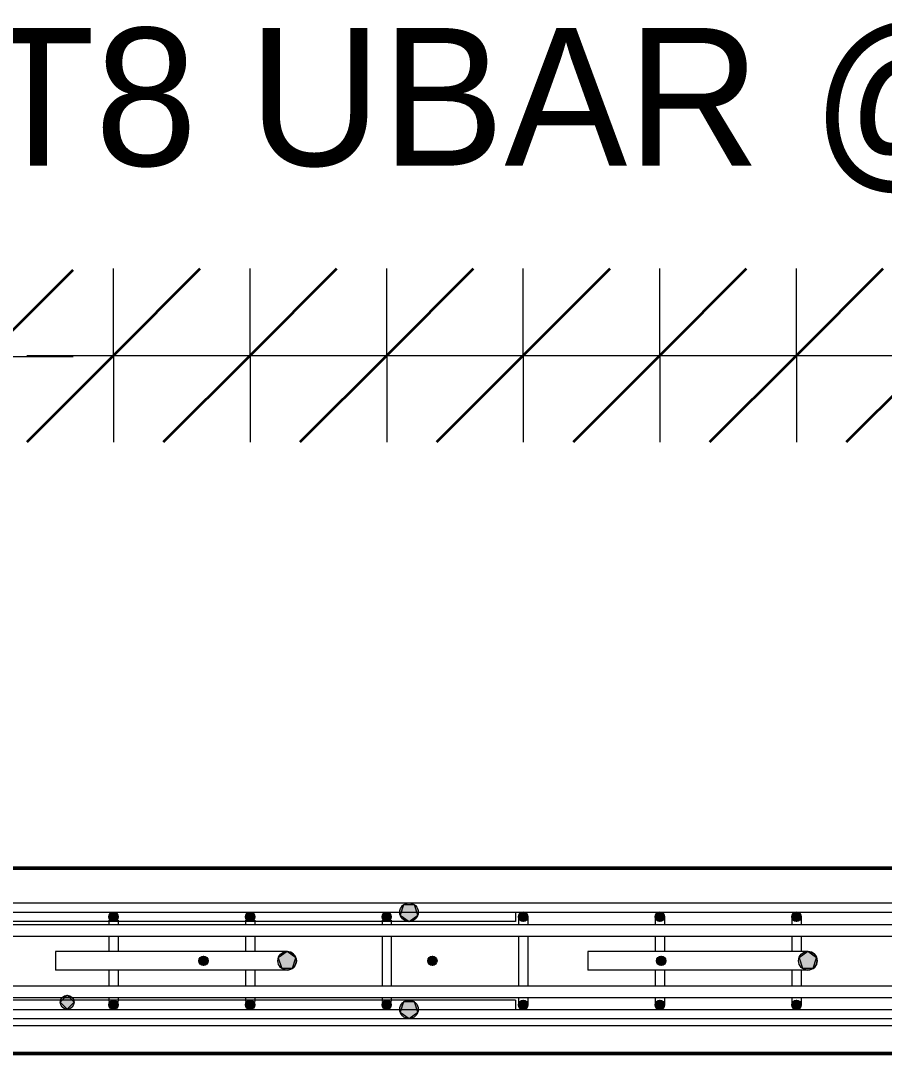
# Model space of a CAD drawing. Header units: millimetres. Extents: x 65464 to 98797, y 2255 to 31386.
# Drawn here: x 96957 to 97703, y 30290 to 31183 of the extents above; entities that cross this region are included whole.
import ezdxf

# ---------------------------------------------------------------- set-up
doc = ezdxf.new("R2010")
doc.units = ezdxf.units.MM
for name, color, linetype, lineweight in [('A-ANNO-DIMS', 211, 'Continuous', 9), ('A-ANNO-DIMS-50', 211, 'Continuous', 9), ('A-WALL', 113, 'Continuous', 25), ('S-RBAR', 171, 'Continuous', 18), ('S-RBAR-IDEN', 171, 'Continuous', 9)]:
    doc.layers.add(name, color=color, linetype=linetype, lineweight=lineweight)
doc.styles.add('Nirmala UI', font='Nirmala.ttf', dxfattribs={"height": 119.0625})
doc.styles.add('Nirmala UI Semilight', font='NirmalaS.ttf', dxfattribs={"height": 125})
doc.dimstyles.new('Arc_Length_-_2_5mm_Arial_1', dxfattribs={"dimscale": 304.8, "dimtxt": 125.683673, "dimasz": 0.492126, "dimexe": 0.246063, "dimexo": 0.0625, "dimgap": 0.287073, "dimtad": 1, "dimdec": 4, "dimzin": 0, "dimdsep": 46, "dimtxsty": 'Nirmala UI', "dimblk1": 'OBLIQUE', "dimblk2": 'OBLIQUE', "dimsah": 1, "dimcen": 0.09, "dimdle": 0.246063, "dimazin": 0, "dimtfac": 1, "dimtdec": 4, "dimtix": 1, "dimtmove": 0, "dimatfit": 3, "dimfxl": 0.246063, "dimfxlon": 1, "dimtvp": 1, "dimtolj": 1, "dimtzin": 0, "dimarcsym": 2})
doc.dimstyles.new('Arc_Length_-_2_5mm_Arial_3', dxfattribs={"dimscale": 304.8, "dimtxt": 125.683673, "dimasz": 0.492126, "dimexe": 0.246063, "dimexo": 0.0625, "dimgap": 0.287073, "dimtad": 1, "dimdec": 4, "dimzin": 0, "dimdsep": 46, "dimtxsty": 'Nirmala UI Semilight', "dimblk1": 'OBLIQUE', "dimblk2": 'OBLIQUE', "dimsah": 1, "dimcen": 0.09, "dimdle": 0.246063, "dimazin": 0, "dimtfac": 1, "dimtdec": 4, "dimtix": 1, "dimtmove": 0, "dimatfit": 3, "dimfxl": 0.246063, "dimfxlon": 1, "dimtvp": 1, "dimtolj": 1, "dimtzin": 0, "dimarcsym": 2})

# ---------------------------------------------------------------- blocks, each defined once
blk = doc.blocks.new('DIMBLOCK159-Elevation Top1')
at = {"layer": 'A-ANNO-DIMS-50', "lineweight": 35}
for p, q in [((96806.62, 30892.72), (96881.62, 30967.72)), ((96927.29, 30892.72), (97002.29, 30967.72)), ((96806.62, 30892.72), (96731.62, 30817.72)), ((96927.29, 30892.72), (96852.29, 30817.72))]:
    blk.add_line(p, q, dxfattribs=at)
at = {"layer": 'A-ANNO-DIMS-50'}
for p, q in [((96806.62, 30892.72), (96806.62, 30967.72)), ((96927.29, 30892.72), (96927.29, 30967.72)), ((96806.62, 30892.72), (97002.29, 30892.72)), ((96806.62, 30892.72), (96806.62, 30817.72)), ((96927.29, 30892.72), (96927.29, 30817.72))]:
    blk.add_line(p, q, dxfattribs=at)
blk = doc.blocks.new('_Oblique')
at = {"color": 0, "linetype": 'ByBlock', "lineweight": -2}
blk.add_line((-0.5, -0.5), (0.5, 0.5), dxfattribs=at)
blk = doc.blocks.new('DIMBLOCK160-Elevation Top1')
at = {"layer": 'A-ANNO-DIMS-50', "lineweight": 35}
for p, q in [((95117.29, 30892.72), (95192.29, 30967.72)), ((95237.95, 30892.72), (95312.95, 30967.72)), ((95358.62, 30892.72), (95433.62, 30967.72)), ((95479.29, 30892.72), (95554.29, 30967.72)), ((95599.95, 30892.72), (95674.95, 30967.72)), ((95720.62, 30892.72), (95795.62, 30967.72)), ((95841.29, 30892.72), (95916.29, 30967.72)), ((95961.95, 30892.72), (96036.95, 30967.72)), ((96082.62, 30892.72), (96157.62, 30967.72)), ((96203.29, 30892.72), (96278.29, 30967.72)), ((96323.95, 30892.72), (96398.95, 30967.72)), ((96444.62, 30892.72), (96519.62, 30967.72)), ((96565.29, 30892.72), (96640.29, 30967.72)), ((96685.95, 30892.72), (96760.95, 30967.72)), ((96806.62, 30892.72), (96881.62, 30967.72)), ((96927.29, 30892.72), (97002.29, 30967.72)), ((95117.29, 30892.72), (95042.29, 30817.72)), ((95237.95, 30892.72), (95162.95, 30817.72)), ((95358.62, 30892.72), (95283.62, 30817.72)), ((95479.29, 30892.72), (95404.29, 30817.72)), ((95599.95, 30892.72), (95524.95, 30817.72)), ((95720.62, 30892.72), (95645.62, 30817.72)), ((95841.29, 30892.72), (95766.29, 30817.72)), ((95961.95, 30892.72), (95886.95, 30817.72)), ((96082.62, 30892.72), (96007.62, 30817.72)), ((96203.29, 30892.72), (96128.29, 30817.72)), ((96323.95, 30892.72), (96248.95, 30817.72)), ((96444.62, 30892.72), (96369.62, 30817.72)), ((96565.29, 30892.72), (96490.29, 30817.72)), ((96685.95, 30892.72), (96610.95, 30817.72)), ((96806.62, 30892.72), (96731.62, 30817.72)), ((96927.29, 30892.72), (96852.29, 30817.72))]:
    blk.add_line(p, q, dxfattribs=at)
at = {"layer": 'A-ANNO-DIMS-50'}
for p, q in [((95117.29, 30892.72), (95117.29, 30967.72)), ((95237.95, 30892.72), (95237.95, 30967.72)), ((95358.62, 30892.72), (95358.62, 30967.72)), ((95479.29, 30892.72), (95479.29, 30967.72)), ((95599.95, 30892.72), (95599.95, 30967.72)), ((95720.62, 30892.72), (95720.62, 30967.72)), ((95841.29, 30892.72), (95841.29, 30967.72)), ((95961.95, 30892.72), (95961.95, 30967.72)), ((96082.62, 30892.72), (96082.62, 30967.72)), ((96203.29, 30892.72), (96203.29, 30967.72)), ((96323.95, 30892.72), (96323.95, 30967.72)), ((96444.62, 30892.72), (96444.62, 30967.72)), ((96565.29, 30892.72), (96565.29, 30967.72)), ((96685.95, 30892.72), (96685.95, 30967.72)), ((96806.62, 30892.72), (96806.62, 30967.72)), ((96927.29, 30892.72), (96927.29, 30967.72)), ((95042.29, 30892.72), (97002.29, 30892.72)), ((95042.29, 30892.72), (95237.95, 30892.72)), ((95117.29, 30892.72), (95117.29, 30817.72)), ((95237.95, 30892.72), (95358.62, 30892.72)), ((95237.95, 30892.72), (95237.95, 30817.72)), ((95358.62, 30892.72), (95479.29, 30892.72)), ((95358.62, 30892.72), (95358.62, 30817.72)), ((95479.29, 30892.72), (95599.95, 30892.72)), ((95479.29, 30892.72), (95479.29, 30817.72)), ((95599.95, 30892.72), (95720.62, 30892.72)), ((95599.95, 30892.72), (95599.95, 30817.72)), ((95720.62, 30892.72), (95841.29, 30892.72)), ((95720.62, 30892.72), (95720.62, 30817.72)), ((95841.29, 30892.72), (95961.95, 30892.72)), ((95841.29, 30892.72), (95841.29, 30817.72)), ((95961.95, 30892.72), (96082.62, 30892.72)), ((95961.95, 30892.72), (95961.95, 30817.72)), ((96082.62, 30892.72), (96203.29, 30892.72)), ((96082.62, 30892.72), (96082.62, 30817.72)), ((96203.29, 30892.72), (96323.95, 30892.72)), ((96203.29, 30892.72), (96203.29, 30817.72)), ((96323.95, 30892.72), (96444.62, 30892.72)), ((96323.95, 30892.72), (96323.95, 30817.72)), ((96444.62, 30892.72), (96565.29, 30892.72)), ((96444.62, 30892.72), (96444.62, 30817.72)), ((96565.29, 30892.72), (96685.95, 30892.72)), ((96565.29, 30892.72), (96565.29, 30817.72)), ((96685.95, 30892.72), (96806.62, 30892.72)), ((96685.95, 30892.72), (96685.95, 30817.72)), ((96806.62, 30892.72), (97002.29, 30892.72)), ((96806.62, 30892.72), (96806.62, 30817.72)), ((96927.29, 30892.72), (96927.29, 30817.72))]:
    blk.add_line(p, q, dxfattribs=at)
blk = doc.blocks.new('_None')
blk = doc.blocks.new('DIMBLOCK161-Elevation Top1')
at = {"layer": 'A-ANNO-DIMS-50', "lineweight": 35}
for p, q in [((97037.29, 30893.7), (97112.29, 30968.7)), ((97155.31, 30893.7), (97230.31, 30968.7)), ((97037.29, 30893.7), (96962.29, 30818.7)), ((97155.31, 30893.7), (97080.31, 30818.7))]:
    blk.add_line(p, q, dxfattribs=at)
at = {"layer": 'A-ANNO-DIMS-50'}
for p, q in [((97037.29, 30893.7), (97037.29, 30968.7)), ((97155.31, 30893.7), (97155.31, 30968.7)), ((96962.29, 30893.7), (97155.31, 30893.7)), ((97037.29, 30893.7), (97037.29, 30818.7)), ((97155.31, 30893.7), (97155.31, 30818.7))]:
    blk.add_line(p, q, dxfattribs=at)
blk = doc.blocks.new('DIMBLOCK162-Elevation Top1')
at = {"layer": 'A-ANNO-DIMS-50', "lineweight": 35}
for p, q in [((97155.31, 30893.7), (97230.31, 30968.7)), ((97273.34, 30893.7), (97348.34, 30968.7)), ((97155.31, 30893.7), (97080.31, 30818.7)), ((97273.34, 30893.7), (97198.34, 30818.7))]:
    blk.add_line(p, q, dxfattribs=at)
at = {"layer": 'A-ANNO-DIMS-50'}
for p, q in [((97155.31, 30893.7), (97155.31, 30968.7)), ((97273.34, 30893.7), (97273.34, 30968.7)), ((97155.31, 30893.7), (97273.34, 30893.7)), ((97155.31, 30893.7), (97155.31, 30818.7)), ((97273.34, 30893.7), (97273.34, 30818.7))]:
    blk.add_line(p, q, dxfattribs=at)
blk = doc.blocks.new('DIMBLOCK163-Elevation Top1')
at = {"layer": 'A-ANNO-DIMS-50', "lineweight": 35}
for p, q in [((97273.34, 30893.7), (97348.34, 30968.7)), ((97391.37, 30893.7), (97466.37, 30968.7)), ((97273.34, 30893.7), (97198.34, 30818.7)), ((97391.37, 30893.7), (97316.37, 30818.7))]:
    blk.add_line(p, q, dxfattribs=at)
at = {"layer": 'A-ANNO-DIMS-50'}
for p, q in [((97273.34, 30893.7), (97273.34, 30968.7)), ((97391.37, 30893.7), (97391.37, 30968.7)), ((97273.34, 30893.7), (97391.37, 30893.7)), ((97273.34, 30893.7), (97273.34, 30818.7)), ((97391.37, 30893.7), (97391.37, 30818.7))]:
    blk.add_line(p, q, dxfattribs=at)
blk = doc.blocks.new('DIMBLOCK164-Elevation Top1')
at = {"layer": 'A-ANNO-DIMS-50', "lineweight": 35}
for p, q in [((97391.37, 30893.7), (97466.37, 30968.7)), ((97509.39, 30893.7), (97584.39, 30968.7)), ((97391.37, 30893.7), (97316.37, 30818.7)), ((97509.39, 30893.7), (97434.39, 30818.7))]:
    blk.add_line(p, q, dxfattribs=at)
at = {"layer": 'A-ANNO-DIMS-50'}
for p, q in [((97391.37, 30893.7), (97391.37, 30968.7)), ((97509.39, 30893.7), (97509.39, 30968.7)), ((97391.37, 30893.7), (97509.39, 30893.7)), ((97391.37, 30893.7), (97391.37, 30818.7)), ((97509.39, 30893.7), (97509.39, 30818.7))]:
    blk.add_line(p, q, dxfattribs=at)
blk = doc.blocks.new('DIMBLOCK165-Elevation Top1')
at = {"layer": 'A-ANNO-DIMS-50', "lineweight": 35}
for p, q in [((97509.39, 30893.7), (97584.39, 30968.7)), ((97627.42, 30893.7), (97702.42, 30968.7)), ((97509.39, 30893.7), (97434.39, 30818.7)), ((97627.42, 30893.7), (97552.42, 30818.7))]:
    blk.add_line(p, q, dxfattribs=at)
at = {"layer": 'A-ANNO-DIMS-50'}
for p, q in [((97509.39, 30893.7), (97509.39, 30968.7)), ((97627.42, 30893.7), (97627.42, 30968.7)), ((97509.39, 30893.7), (97627.42, 30893.7)), ((97509.39, 30893.7), (97509.39, 30818.7)), ((97627.42, 30893.7), (97627.42, 30818.7))]:
    blk.add_line(p, q, dxfattribs=at)
blk = doc.blocks.new('DIMBLOCK166-Elevation Top1')
at = {"layer": 'A-ANNO-DIMS-50', "lineweight": 35}
for p, q in [((97627.42, 30893.7), (97702.42, 30968.7)), ((97745.45, 30893.7), (97820.45, 30968.7)), ((97627.42, 30893.7), (97552.42, 30818.7)), ((97745.45, 30893.7), (97670.45, 30818.7))]:
    blk.add_line(p, q, dxfattribs=at)
at = {"layer": 'A-ANNO-DIMS-50'}
for p, q in [((97627.42, 30893.7), (97627.42, 30968.7)), ((97745.45, 30893.7), (97745.45, 30968.7)), ((97627.42, 30893.7), (97745.45, 30893.7)), ((97627.42, 30893.7), (97627.42, 30818.7)), ((97745.45, 30893.7), (97745.45, 30818.7))]:
    blk.add_line(p, q, dxfattribs=at)
blk = doc.blocks.new('DIMBLOCK167-Elevation Top1')
at = {"layer": 'A-ANNO-DIMS-50', "lineweight": 35}
for p, q in [((97745.45, 30893.7), (97820.45, 30968.7)), ((97863.47, 30893.7), (97938.47, 30968.7)), ((97745.45, 30893.7), (97670.45, 30818.7)), ((97863.47, 30893.7), (97788.47, 30818.7))]:
    blk.add_line(p, q, dxfattribs=at)
at = {"layer": 'A-ANNO-DIMS-50'}
for p, q in [((97745.45, 30893.7), (97745.45, 30968.7)), ((97863.47, 30893.7), (97863.47, 30968.7)), ((97745.45, 30893.7), (97863.47, 30893.7)), ((97745.45, 30893.7), (97745.45, 30818.7)), ((97863.47, 30893.7), (97863.47, 30818.7))]:
    blk.add_line(p, q, dxfattribs=at)
blk = doc.blocks.new('DIMBLOCK171-Elevation Top1')
at = {"layer": 'A-ANNO-DIMS-50', "lineweight": 35}
for p, q in [((97037.29, 30893.7), (97112.29, 30968.7)), ((97155.31, 30893.7), (97230.31, 30968.7)), ((97273.34, 30893.7), (97348.34, 30968.7)), ((97391.37, 30893.7), (97466.37, 30968.7)), ((97509.39, 30893.7), (97584.39, 30968.7)), ((97627.42, 30893.7), (97702.42, 30968.7)), ((97745.45, 30893.7), (97820.45, 30968.7)), ((97863.47, 30893.7), (97938.47, 30968.7)), ((97981.5, 30893.7), (98056.5, 30968.7)), ((98099.53, 30893.7), (98174.53, 30968.7)), ((98217.55, 30893.7), (98292.55, 30968.7)), ((97037.29, 30893.7), (96962.29, 30818.7)), ((97155.31, 30893.7), (97080.31, 30818.7)), ((97273.34, 30893.7), (97198.34, 30818.7)), ((97391.37, 30893.7), (97316.37, 30818.7)), ((97509.39, 30893.7), (97434.39, 30818.7)), ((97627.42, 30893.7), (97552.42, 30818.7)), ((97745.45, 30893.7), (97670.45, 30818.7)), ((97863.47, 30893.7), (97788.47, 30818.7)), ((97981.5, 30893.7), (97906.5, 30818.7)), ((98099.53, 30893.7), (98024.53, 30818.7)), ((98217.55, 30893.7), (98142.55, 30818.7))]:
    blk.add_line(p, q, dxfattribs=at)
at = {"layer": 'A-ANNO-DIMS-50'}
for p, q in [((97037.29, 30893.7), (97037.29, 30968.7)), ((97155.31, 30893.7), (97155.31, 30968.7)), ((97273.34, 30893.7), (97273.34, 30968.7)), ((97391.37, 30893.7), (97391.37, 30968.7)), ((97509.39, 30893.7), (97509.39, 30968.7)), ((97627.42, 30893.7), (97627.42, 30968.7)), ((97745.45, 30893.7), (97745.45, 30968.7)), ((97863.47, 30893.7), (97863.47, 30968.7)), ((97981.5, 30893.7), (97981.5, 30968.7)), ((98099.53, 30893.7), (98099.53, 30968.7)), ((98217.55, 30893.7), (98217.55, 30968.7)), ((96962.29, 30893.7), (98292.55, 30893.7)), ((96962.29, 30893.7), (97155.31, 30893.7)), ((97037.29, 30893.7), (97037.29, 30818.7)), ((97155.31, 30893.7), (97273.34, 30893.7)), ((97155.31, 30893.7), (97155.31, 30818.7)), ((97273.34, 30893.7), (97391.37, 30893.7)), ((97273.34, 30893.7), (97273.34, 30818.7)), ((97391.37, 30893.7), (97509.39, 30893.7)), ((97391.37, 30893.7), (97391.37, 30818.7)), ((97509.39, 30893.7), (97627.42, 30893.7)), ((97509.39, 30893.7), (97509.39, 30818.7)), ((97627.42, 30893.7), (97745.45, 30893.7)), ((97627.42, 30893.7), (97627.42, 30818.7)), ((97745.45, 30893.7), (97863.47, 30893.7)), ((97745.45, 30893.7), (97745.45, 30818.7)), ((97863.47, 30893.7), (97981.5, 30893.7)), ((97863.47, 30893.7), (97863.47, 30818.7)), ((97981.5, 30893.7), (98099.53, 30893.7)), ((97981.5, 30893.7), (97981.5, 30818.7)), ((98099.53, 30893.7), (98292.55, 30893.7)), ((98099.53, 30893.7), (98099.53, 30818.7)), ((98217.55, 30893.7), (98217.55, 30818.7))]:
    blk.add_line(p, q, dxfattribs=at)

msp = doc.modelspace()

# ---------------------------------------------------------------- hatches: boundary and pattern name
at = {"layer": 'S-RBAR'}
h = msp.add_hatch(color=256, dxfattribs=at)
edge = h.paths.add_edge_path()
edge.add_arc((97037.2857, 30408.39395), 4, 0, 360)
h = msp.add_hatch(color=256, dxfattribs=at)
edge = h.paths.add_edge_path()
edge.add_arc((97037.2857, 30408.39395), 4, 0, 360)
for points in [[(97037.2857, 30404.39395), (97041.2857, 30408.39395), (97037.2857, 30412.39395), (97033.2857, 30408.39395)], [(97037.2857, 30404.39395), (97041.2857, 30408.39395), (97037.2857, 30412.39395), (97033.2857, 30408.39395)], [(97155.31259, 30404.39395), (97159.31259, 30408.39395), (97155.31259, 30412.39395), (97151.31259, 30408.39395)], [(97155.31259, 30404.39395), (97159.31259, 30408.39395), (97155.31259, 30412.39395), (97151.31259, 30408.39395)], [(97273.33947, 30404.39395), (97277.33947, 30408.39395), (97273.33947, 30412.39395), (97269.33947, 30408.39395)], [(97273.33947, 30404.39395), (97277.33947, 30408.39395), (97273.33947, 30412.39395), (97269.33947, 30408.39395)], [(97292.66487, 30404.39395), (97300.27333, 30409.92181), (97297.36716, 30418.86608), (97287.96259, 30418.86608), (97285.05642, 30409.92181)], [(97391.36636, 30404.39395), (97395.36636, 30408.39395), (97391.36636, 30412.39395), (97387.36636, 30408.39395)], [(97391.36636, 30404.39395), (97395.36636, 30408.39395), (97391.36636, 30412.39395), (97387.36636, 30408.39395)], [(97509.39325, 30404.39395), (97513.39325, 30408.39395), (97509.39325, 30412.39395), (97505.39325, 30408.39395)], [(97509.39325, 30404.39395), (97513.39325, 30408.39395), (97509.39325, 30412.39395), (97505.39325, 30408.39395)], [(97627.42013, 30404.39395), (97631.42013, 30408.39395), (97627.42013, 30412.39395), (97623.42013, 30408.39395)], [(97627.42013, 30404.39395), (97631.42013, 30408.39395), (97627.42013, 30412.39395), (97623.42013, 30408.39395)], [(97182.58342, 30363.92181), (97191.98799, 30363.92181), (97194.89416, 30372.86608), (97187.2857, 30378.39395), (97179.67725, 30372.86608), (97182.34975, 30364.64096)], [(97632.58342, 30363.92181), (97641.98799, 30363.92181), (97644.89416, 30372.86608), (97637.2857, 30378.39395), (97629.67725, 30372.86608)], [(97115.06348, 30366.39395), (97119.06348, 30370.39395), (97115.06348, 30374.39395), (97111.06348, 30370.39395)], [(97312.84126, 30366.39395), (97316.84126, 30370.39395), (97312.84126, 30374.39395), (97308.84126, 30370.39395)], [(97510.61904, 30366.39395), (97514.61904, 30370.39395), (97510.61904, 30374.39395), (97506.61904, 30370.39395)], [(96997.2857, 30328.54126), (97003.2857, 30334.54126), (96997.2857, 30340.54126), (96991.2857, 30334.54126)], [(97037.2857, 30328.39395), (97041.2857, 30332.39395), (97037.2857, 30336.39395), (97033.2857, 30332.39395)], [(97037.2857, 30328.39395), (97041.2857, 30332.39395), (97037.2857, 30336.39395), (97033.2857, 30332.39395)], [(97155.31259, 30328.39395), (97159.31259, 30332.39395), (97155.31259, 30336.39395), (97151.31259, 30332.39395)], [(97155.31259, 30328.39395), (97159.31259, 30332.39395), (97155.31259, 30336.39395), (97151.31259, 30332.39395)], [(97273.33947, 30328.39395), (97277.33947, 30332.39395), (97273.33947, 30336.39395), (97269.33947, 30332.39395)], [(97273.33947, 30328.39395), (97277.33947, 30332.39395), (97273.33947, 30336.39395), (97269.33947, 30332.39395)], [(97292.66487, 30320.39395), (97300.27333, 30325.92181), (97297.36716, 30334.86608), (97287.96259, 30334.86608), (97285.05642, 30325.92181)], [(97391.36636, 30328.39395), (97395.36636, 30332.39395), (97391.36636, 30336.39395), (97387.36636, 30332.39395)], [(97391.36636, 30328.39395), (97395.36636, 30332.39395), (97391.36636, 30336.39395), (97387.36636, 30332.39395)], [(97509.39325, 30328.39395), (97513.39325, 30332.39395), (97509.39325, 30336.39395), (97505.39325, 30332.39395)], [(97509.39325, 30328.39395), (97513.39325, 30332.39395), (97509.39325, 30336.39395), (97505.39325, 30332.39395)], [(97627.42013, 30328.39395), (97631.42013, 30332.39395), (97627.42013, 30336.39395), (97623.42013, 30332.39395)], [(97627.42013, 30328.39395), (97631.42013, 30332.39395), (97627.42013, 30336.39395), (97623.42013, 30332.39395)]]:
    msp.add_hatch(color=256, dxfattribs=at).paths.add_polyline_path(points)
h = msp.add_hatch(color=256, dxfattribs=at)
edge = h.paths.add_edge_path()
edge.add_arc((97155.31259, 30408.39395), 4, 0, 360)
h = msp.add_hatch(color=256, dxfattribs=at)
edge = h.paths.add_edge_path()
edge.add_arc((97155.31259, 30408.39395), 4, 0, 360)
h = msp.add_hatch(color=256, dxfattribs=at)
edge = h.paths.add_edge_path()
edge.add_arc((97273.33947, 30408.39395), 4, 0, 360)
h = msp.add_hatch(color=256, dxfattribs=at)
edge = h.paths.add_edge_path()
edge.add_arc((97273.33947, 30408.39395), 4, 0, 360)
h = msp.add_hatch(color=256, dxfattribs=at)
edge = h.paths.add_edge_path()
edge.add_arc((97292.66487, 30412.39395), 8, 0, 360)
h = msp.add_hatch(color=256, dxfattribs=at)
edge = h.paths.add_edge_path()
edge.add_arc((97391.36636, 30408.39395), 4, 0, 360)
h = msp.add_hatch(color=256, dxfattribs=at)
edge = h.paths.add_edge_path()
edge.add_arc((97391.36636, 30408.39395), 4, 0, 360)
h = msp.add_hatch(color=256, dxfattribs=at)
edge = h.paths.add_edge_path()
edge.add_arc((97509.39325, 30408.39395), 4, 0, 360)
h = msp.add_hatch(color=256, dxfattribs=at)
edge = h.paths.add_edge_path()
edge.add_arc((97509.39325, 30408.39395), 4, 0, 360)
h = msp.add_hatch(color=256, dxfattribs=at)
edge = h.paths.add_edge_path()
edge.add_arc((97627.42013, 30408.39395), 4, 0, 360)
h = msp.add_hatch(color=256, dxfattribs=at)
edge = h.paths.add_edge_path()
edge.add_arc((97627.42013, 30408.39395), 4, 0, 360)
h = msp.add_hatch(color=256, dxfattribs=at)
edge = h.paths.add_edge_path()
edge.add_arc((97187.2857, 30370.39395), 8, 0, 360)
h = msp.add_hatch(color=256, dxfattribs=at)
edge = h.paths.add_edge_path()
edge.add_arc((97637.2857, 30370.39395), 8, 0, 360)
h = msp.add_hatch(color=256, dxfattribs=at)
edge = h.paths.add_edge_path()
edge.add_arc((97115.06348, 30370.39395), 4, 0, 360)
h = msp.add_hatch(color=256, dxfattribs=at)
edge = h.paths.add_edge_path()
edge.add_arc((97312.84126, 30370.39395), 4, 0, 360)
h = msp.add_hatch(color=256, dxfattribs=at)
edge = h.paths.add_edge_path()
edge.add_arc((97510.61904, 30370.39395), 4, 0, 360)
h = msp.add_hatch(color=256, dxfattribs=at)
edge = h.paths.add_edge_path()
edge.add_arc((96997.2857, 30334.54126), 6, 0, 360)
h = msp.add_hatch(color=256, dxfattribs=at)
edge = h.paths.add_edge_path()
edge.add_arc((97037.2857, 30332.39395), 4, 0, 360)
h = msp.add_hatch(color=256, dxfattribs=at)
edge = h.paths.add_edge_path()
edge.add_arc((97037.2857, 30332.39395), 4, 0, 360)
h = msp.add_hatch(color=256, dxfattribs=at)
edge = h.paths.add_edge_path()
edge.add_arc((97155.31259, 30332.39395), 4, 0, 360)
h = msp.add_hatch(color=256, dxfattribs=at)
edge = h.paths.add_edge_path()
edge.add_arc((97155.31259, 30332.39395), 4, 0, 360)
h = msp.add_hatch(color=256, dxfattribs=at)
edge = h.paths.add_edge_path()
edge.add_arc((97273.33947, 30332.39395), 4, 0, 360)
h = msp.add_hatch(color=256, dxfattribs=at)
edge = h.paths.add_edge_path()
edge.add_arc((97273.33947, 30332.39395), 4, 0, 360)
h = msp.add_hatch(color=256, dxfattribs=at)
edge = h.paths.add_edge_path()
edge.add_arc((97292.66487, 30328.39395), 8, 0, 360)
h = msp.add_hatch(color=256, dxfattribs=at)
edge = h.paths.add_edge_path()
edge.add_arc((97391.36636, 30332.39395), 4, 0, 360)
h = msp.add_hatch(color=256, dxfattribs=at)
edge = h.paths.add_edge_path()
edge.add_arc((97391.36636, 30332.39395), 4, 0, 360)
h = msp.add_hatch(color=256, dxfattribs=at)
edge = h.paths.add_edge_path()
edge.add_arc((97509.39325, 30332.39395), 4, 0, 360)
h = msp.add_hatch(color=256, dxfattribs=at)
edge = h.paths.add_edge_path()
edge.add_arc((97509.39325, 30332.39395), 4, 0, 360)
h = msp.add_hatch(color=256, dxfattribs=at)
edge = h.paths.add_edge_path()
edge.add_arc((97627.42013, 30332.39395), 4, 0, 360)
h = msp.add_hatch(color=256, dxfattribs=at)
edge = h.paths.add_edge_path()
edge.add_arc((97627.42013, 30332.39395), 4, 0, 360)

# ---------------------------------------------------------------- linework, layer by layer
at = {"layer": 'A-WALL', "lineweight": 50}
for p, q in [((98797.2857, 30450.39395), (95037.2857, 30450.39395)), ((96592.2857, 30290.39395), (98682.2857, 30290.39395))]:
    msp.add_line(p, q, dxfattribs=at)
at = {"layer": 'S-RBAR'}
for p, q in [((95067.2857, 30420.39395), (98767.2857, 30420.39395)), ((95067.2857, 30412.39395), (98767.2857, 30412.39395)), ((97037.2857, 30412.39395), (97033.2857, 30408.39395)), ((97037.2857, 30412.39395), (97033.2857, 30408.39395)), ((97041.2857, 30408.39395), (97037.2857, 30412.39395)), ((97041.2857, 30408.39395), (97037.2857, 30412.39395)), ((97155.31259, 30412.39395), (97151.31259, 30408.39395)), ((97155.31259, 30412.39395), (97151.31259, 30408.39395)), ((97159.31259, 30408.39395), (97155.31259, 30412.39395)), ((97159.31259, 30408.39395), (97155.31259, 30412.39395)), ((97273.33947, 30412.39395), (97269.33947, 30408.39395)), ((97273.33947, 30412.39395), (97269.33947, 30408.39395)), ((97277.33947, 30408.39395), (97273.33947, 30412.39395)), ((97277.33947, 30408.39395), (97273.33947, 30412.39395)), ((97287.96259, 30418.86608), (97285.05642, 30409.92181)), ((97297.36716, 30418.86608), (97287.96259, 30418.86608)), ((97300.27333, 30409.92181), (97297.36716, 30418.86608)), ((97384.73516, 30412.39395), (97384.73516, 30404.39395)), ((97391.36636, 30412.39395), (97387.36636, 30408.39395)), ((97391.36636, 30412.39395), (97387.36636, 30408.39395)), ((97395.36636, 30408.39395), (97391.36636, 30412.39395)), ((97395.36636, 30408.39395), (97391.36636, 30412.39395)), ((97509.39325, 30412.39395), (97505.39325, 30408.39395)), ((97509.39325, 30412.39395), (97505.39325, 30408.39395)), ((97513.39325, 30408.39395), (97509.39325, 30412.39395)), ((97513.39325, 30408.39395), (97509.39325, 30412.39395)), ((97627.42013, 30412.39395), (97623.42013, 30408.39395)), ((97627.42013, 30412.39395), (97623.42013, 30408.39395)), ((97631.42013, 30408.39395), (97627.42013, 30412.39395)), ((97631.42013, 30408.39395), (97627.42013, 30412.39395)), ((97292.66487, 30404.39395), (96689.95237, 30404.39395)), ((97033.2857, 30408.39395), (97037.2857, 30404.39395)), ((97033.2857, 30408.39395), (97037.2857, 30404.39395)), ((97033.2857, 30405.5847), (97033.2857, 30401.89415)), ((97037.2857, 30404.39395), (97041.2857, 30408.39395)), ((97037.2857, 30404.39395), (97041.2857, 30408.39395)), ((97041.2857, 30405.5847), (97041.2857, 30401.89415)), ((97151.31259, 30408.39395), (97155.31259, 30404.39395)), ((97151.31259, 30408.39395), (97155.31259, 30404.39395)), ((97151.31259, 30405.5847), (97151.31259, 30401.89415)), ((97155.31259, 30404.39395), (97159.31259, 30408.39395)), ((97155.31259, 30404.39395), (97159.31259, 30408.39395)), ((97159.31259, 30405.5847), (97159.31259, 30401.89415)), ((97269.33947, 30408.39395), (97273.33947, 30404.39395)), ((97269.33947, 30408.39395), (97273.33947, 30404.39395)), ((97269.33947, 30405.5847), (97269.33947, 30401.89415)), ((97273.33947, 30404.39395), (97277.33947, 30408.39395)), ((97273.33947, 30404.39395), (97277.33947, 30408.39395)), ((97277.33947, 30405.5847), (97277.33947, 30401.89415)), ((97285.05642, 30409.92181), (97292.66487, 30404.39395)), ((97384.73516, 30404.39395), (97292.66485, 30404.39395)), ((97292.66487, 30404.39395), (97300.27333, 30409.92181)), ((97387.36636, 30408.39395), (97387.36636, 30401.89415)), ((97387.36636, 30408.39395), (97391.36636, 30404.39395)), ((97387.36636, 30408.39395), (97391.36636, 30404.39395)), ((97391.36636, 30404.39395), (97395.36636, 30408.39395)), ((97391.36636, 30404.39395), (97395.36636, 30408.39395)), ((97395.36636, 30408.39395), (97395.36636, 30401.89415)), ((97505.39325, 30408.39395), (97505.39325, 30401.89415)), ((97505.39325, 30408.39395), (97509.39325, 30404.39395)), ((97505.39325, 30408.39395), (97509.39325, 30404.39395)), ((97509.39325, 30404.39395), (97513.39325, 30408.39395)), ((97509.39325, 30404.39395), (97513.39325, 30408.39395)), ((97513.39325, 30408.39395), (97513.39325, 30401.89415)), ((97623.42013, 30408.39395), (97623.42013, 30401.89415)), ((97623.42013, 30408.39395), (97627.42013, 30404.39395)), ((97623.42013, 30408.39395), (97627.42013, 30404.39395)), ((97627.42013, 30404.39395), (97631.42013, 30408.39395)), ((97627.42013, 30404.39395), (97631.42013, 30408.39395)), ((97631.42013, 30408.39395), (97631.42013, 30401.89415)), ((95067.2857, 30401.73625), (97884.74033, 30401.73625)), ((95067.2857, 30391.73625), (98377.2857, 30391.73625)), ((97033.2857, 30392.08503), (97033.2857, 30388.39395)), ((97033.2857, 30388.39395), (97033.2857, 30378.39395)), ((97041.2857, 30392.08503), (97041.2857, 30388.39395)), ((97041.2857, 30388.39395), (97041.2857, 30378.39395)), ((97151.31259, 30392.08503), (97151.31259, 30388.39395)), ((97151.31259, 30388.39395), (97151.31259, 30378.39395)), ((97159.31259, 30392.08503), (97159.31259, 30388.39395)), ((97159.31259, 30388.39395), (97159.31259, 30378.39395)), ((97269.33947, 30392.08503), (97269.33947, 30388.39395)), ((97269.33947, 30388.39395), (97269.33947, 30352.39395)), ((97277.33947, 30392.08503), (97277.33947, 30388.39395)), ((97277.33947, 30388.39395), (97277.33947, 30352.39395)), ((97387.36636, 30392.08503), (97387.36636, 30388.39395)), ((97387.36636, 30388.39395), (97387.36636, 30352.39395)), ((97395.36636, 30392.08503), (97395.36636, 30388.39395)), ((97395.36636, 30388.39395), (97395.36636, 30352.39395)), ((97505.39325, 30392.08503), (97505.39325, 30388.39395)), ((97505.39325, 30388.39395), (97505.39325, 30378.39395)), ((97513.39325, 30392.08503), (97513.39325, 30388.39395)), ((97513.39325, 30388.39395), (97513.39325, 30378.39395)), ((97623.42013, 30392.08503), (97623.42013, 30388.39395)), ((97623.42013, 30388.39395), (97623.42013, 30378.39395)), ((97631.42013, 30392.08503), (97631.42013, 30388.39395)), ((97631.42013, 30388.39395), (97631.42013, 30378.39395)), ((97147.2857, 30378.39395), (96987.2857, 30378.39395)), ((96987.2857, 30378.39395), (96987.2857, 30362.39395)), ((97187.2857, 30378.39395), (97147.2857, 30378.39395)), ((97187.2857, 30378.39395), (97179.67725, 30372.86608)), ((97194.89416, 30372.86608), (97187.2857, 30378.39395)), ((97597.2857, 30378.39395), (97447.2857, 30378.39395)), ((97447.2857, 30378.39395), (97447.2857, 30362.39395)), ((97637.2857, 30378.39395), (97597.2857, 30378.39395)), ((97637.2857, 30378.39395), (97629.67725, 30372.86608)), ((97644.89416, 30372.86608), (97637.2857, 30378.39395)), ((97115.06348, 30374.39395), (97111.06348, 30370.39395)), ((97111.06348, 30370.39395), (97115.06348, 30366.39395)), ((97119.06348, 30370.39395), (97115.06348, 30374.39395)), ((97115.06348, 30366.39395), (97119.06348, 30370.39395)), ((97179.67725, 30372.86608), (97182.34975, 30364.64096)), ((97191.98799, 30363.92181), (97194.89416, 30372.86608)), ((97312.84126, 30374.39395), (97308.84126, 30370.39395)), ((97308.84126, 30370.39395), (97312.84126, 30366.39395)), ((97316.84126, 30370.39395), (97312.84126, 30374.39395)), ((97312.84126, 30366.39395), (97316.84126, 30370.39395)), ((97510.61904, 30374.39395), (97506.61904, 30370.39395)), ((97506.61904, 30370.39395), (97510.61904, 30366.39395)), ((97514.61904, 30370.39395), (97510.61904, 30374.39395)), ((97510.61904, 30366.39395), (97514.61904, 30370.39395)), ((97629.67725, 30372.86608), (97632.58342, 30363.92181)), ((97641.98799, 30363.92181), (97644.89416, 30372.86608)), ((97147.2857, 30362.39395), (96987.2857, 30362.39395)), ((97033.2857, 30362.39395), (97033.2857, 30352.39395)), ((97041.2857, 30362.39395), (97041.2857, 30352.39395)), ((97187.2857, 30362.39395), (97147.2857, 30362.39395)), ((97151.31259, 30362.39395), (97151.31259, 30352.39395)), ((97159.31259, 30362.39395), (97159.31259, 30352.39395)), ((97182.34975, 30364.64096), (97182.58342, 30363.92181)), ((97182.58342, 30363.92181), (97191.98799, 30363.92181)), ((97597.2857, 30362.39395), (97447.2857, 30362.39395)), ((97505.39325, 30362.39395), (97505.39325, 30352.39395)), ((97513.39325, 30362.39395), (97513.39325, 30352.39395)), ((97637.2857, 30362.39395), (97597.2857, 30362.39395)), ((97623.42013, 30362.39395), (97623.42013, 30352.39395)), ((97631.42013, 30362.39395), (97631.42013, 30352.39395)), ((97632.58342, 30363.92181), (97641.98799, 30363.92181)), ((97033.2857, 30352.39395), (97033.2857, 30348.31227)), ((97041.2857, 30352.39395), (97041.2857, 30348.31227)), ((97151.31259, 30352.39395), (97151.31259, 30348.31227)), ((97159.31259, 30352.39395), (97159.31259, 30348.31227)), ((97269.33947, 30352.39395), (97269.33947, 30348.31227)), ((97277.33947, 30352.39395), (97277.33947, 30348.31227)), ((97387.36636, 30352.39395), (97387.36636, 30348.31227)), ((97395.36636, 30352.39395), (97395.36636, 30348.31227)), ((97505.39325, 30352.39395), (97505.39325, 30348.31227)), ((97513.39325, 30352.39395), (97513.39325, 30348.31227)), ((97623.42013, 30352.39395), (97623.42013, 30348.31227)), ((97631.42013, 30352.39395), (97631.42013, 30348.31227)), ((95067.2857, 30348.69315), (98377.2857, 30348.69315)), ((95067.2857, 30338.69315), (97884.74033, 30338.69315)), ((97292.66487, 30336.39395), (96689.95237, 30336.39395)), ((96997.2857, 30340.54126), (96991.2857, 30334.54126)), ((96991.2857, 30334.54126), (96997.2857, 30328.54126)), ((97003.2857, 30334.54126), (96997.2857, 30340.54126)), ((96997.2857, 30328.54126), (97003.2857, 30334.54126)), ((97033.2857, 30338.25181), (97033.2857, 30335.20306)), ((97037.2857, 30336.39395), (97033.2857, 30332.39395)), ((97037.2857, 30336.39395), (97033.2857, 30332.39395)), ((97033.2857, 30332.39395), (97037.2857, 30328.39395)), ((97033.2857, 30332.39395), (97037.2857, 30328.39395)), ((97041.2857, 30332.39395), (97037.2857, 30336.39395)), ((97041.2857, 30332.39395), (97037.2857, 30336.39395)), ((97037.2857, 30328.39395), (97041.2857, 30332.39395)), ((97037.2857, 30328.39395), (97041.2857, 30332.39395)), ((97041.2857, 30338.25181), (97041.2857, 30335.20306)), ((97151.31259, 30338.25181), (97151.31259, 30335.20306)), ((97155.31259, 30336.39395), (97151.31259, 30332.39395)), ((97155.31259, 30336.39395), (97151.31259, 30332.39395)), ((97151.31259, 30332.39395), (97155.31259, 30328.39395)), ((97151.31259, 30332.39395), (97155.31259, 30328.39395)), ((97159.31259, 30332.39395), (97155.31259, 30336.39395)), ((97159.31259, 30332.39395), (97155.31259, 30336.39395)), ((97155.31259, 30328.39395), (97159.31259, 30332.39395)), ((97155.31259, 30328.39395), (97159.31259, 30332.39395)), ((97159.31259, 30338.25181), (97159.31259, 30335.20306)), ((97269.33947, 30338.25181), (97269.33947, 30335.20306)), ((97273.33947, 30336.39395), (97269.33947, 30332.39395)), ((97273.33947, 30336.39395), (97269.33947, 30332.39395)), ((97269.33947, 30332.39395), (97273.33947, 30328.39395)), ((97269.33947, 30332.39395), (97273.33947, 30328.39395)), ((97277.33947, 30332.39395), (97273.33947, 30336.39395)), ((97277.33947, 30332.39395), (97273.33947, 30336.39395)), ((97273.33947, 30328.39395), (97277.33947, 30332.39395)), ((97273.33947, 30328.39395), (97277.33947, 30332.39395)), ((97277.33947, 30338.25181), (97277.33947, 30335.20306)), ((97287.96259, 30334.86608), (97285.05642, 30325.92181)), ((97297.36716, 30334.86608), (97287.96259, 30334.86608)), ((97384.73516, 30336.39395), (97292.66485, 30336.39395)), ((97300.27333, 30325.92181), (97297.36716, 30334.86608)), ((97384.73516, 30336.39395), (97384.73516, 30328.39395)), ((97387.36636, 30338.25181), (97387.36636, 30332.39395)), ((97391.36636, 30336.39395), (97387.36636, 30332.39395)), ((97391.36636, 30336.39395), (97387.36636, 30332.39395)), ((97387.36636, 30332.39395), (97391.36636, 30328.39395)), ((97387.36636, 30332.39395), (97391.36636, 30328.39395)), ((97395.36636, 30332.39395), (97391.36636, 30336.39395)), ((97395.36636, 30332.39395), (97391.36636, 30336.39395)), ((97391.36636, 30328.39395), (97395.36636, 30332.39395)), ((97391.36636, 30328.39395), (97395.36636, 30332.39395)), ((97395.36636, 30338.25181), (97395.36636, 30332.39395)), ((97505.39325, 30338.25181), (97505.39325, 30332.39395)), ((97509.39325, 30336.39395), (97505.39325, 30332.39395)), ((97509.39325, 30336.39395), (97505.39325, 30332.39395)), ((97505.39325, 30332.39395), (97509.39325, 30328.39395)), ((97505.39325, 30332.39395), (97509.39325, 30328.39395)), ((97513.39325, 30332.39395), (97509.39325, 30336.39395)), ((97513.39325, 30332.39395), (97509.39325, 30336.39395)), ((97509.39325, 30328.39395), (97513.39325, 30332.39395)), ((97509.39325, 30328.39395), (97513.39325, 30332.39395)), ((97513.39325, 30338.25181), (97513.39325, 30332.39395)), ((97623.42013, 30338.25181), (97623.42013, 30332.39395)), ((97627.42013, 30336.39395), (97623.42013, 30332.39395)), ((97627.42013, 30336.39395), (97623.42013, 30332.39395)), ((97623.42013, 30332.39395), (97627.42013, 30328.39395)), ((97623.42013, 30332.39395), (97627.42013, 30328.39395)), ((97631.42013, 30332.39395), (97627.42013, 30336.39395)), ((97631.42013, 30332.39395), (97627.42013, 30336.39395)), ((97627.42013, 30328.39395), (97631.42013, 30332.39395)), ((97627.42013, 30328.39395), (97631.42013, 30332.39395)), ((97631.42013, 30338.25181), (97631.42013, 30332.39395)), ((95067.2857, 30328.39395), (98609.5704, 30328.39395)), ((97285.05642, 30325.92181), (97292.66487, 30320.39395)), ((97292.66487, 30320.39395), (97300.27333, 30325.92181)), ((95067.2857, 30320.39395), (98767.2857, 30320.39395)), ((96437.2857, 30314.39395), (98767.2857, 30314.39395))]:
    msp.add_line(p, q, dxfattribs=at)
for centre, radius in [((97037.2857, 30408.39395), 4), ((97037.2857, 30408.39395), 4), ((97155.31259, 30408.39395), 4), ((97155.31259, 30408.39395), 4), ((97273.33947, 30408.39395), 4), ((97273.33947, 30408.39395), 4), ((97292.66487, 30412.39395), 8), ((97391.36636, 30408.39395), 4), ((97391.36636, 30408.39395), 4), ((97509.39325, 30408.39395), 4), ((97509.39325, 30408.39395), 4), ((97627.42013, 30408.39395), 4), ((97627.42013, 30408.39395), 4), ((97187.2857, 30370.39395), 8), ((97637.2857, 30370.39395), 8), ((97115.06348, 30370.39395), 4), ((97312.84126, 30370.39395), 4), ((97510.61904, 30370.39395), 4), ((96997.2857, 30334.54126), 6), ((97037.2857, 30332.39395), 4), ((97037.2857, 30332.39395), 4), ((97155.31259, 30332.39395), 4), ((97155.31259, 30332.39395), 4), ((97273.33947, 30332.39395), 4), ((97273.33947, 30332.39395), 4), ((97292.66487, 30328.39395), 8), ((97391.36636, 30332.39395), 4), ((97391.36636, 30332.39395), 4), ((97509.39325, 30332.39395), 4), ((97509.39325, 30332.39395), 4), ((97627.42013, 30332.39395), 4), ((97627.42013, 30332.39395), 4)]:
    msp.add_circle(centre, radius, dxfattribs=at)
for centre, radius, start, end in [((97391.36636, 30408.39395), 4, 0, 180), ((97509.39325, 30408.39395), 4, 0, 180), ((97627.42013, 30408.39395), 4, 0, 180), ((97187.2857, 30370.39395), 8, 270, 90), ((97637.2857, 30370.39395), 8, 270, 90), ((97391.36636, 30332.39395), 4, 180, 0), ((97509.39325, 30332.39395), 4, 180, 0), ((97627.42013, 30332.39395), 4, 180, 0)]:
    msp.add_arc(centre, radius, start, end, dxfattribs=at)

# ---------------------------------------------------------------- texts
at = {"layer": 'S-RBAR-IDEN', "insert": (96923.85861, 31176.69696), "char_height": 119.0625, "width": 1787.763125, "attachment_point": 1, "style": 'Nirmala UI'}
msp.add_mtext('T8 UBAR @125 mm', dxfattribs=at)

# ---------------------------------------------------------------- dimensions: what is measured, and where the dimension line sits
at = {"layer": 'A-ANNO-DIMS'}
for base, p1, p2, text, dimstyle, override, picture, middle in [((96927.2857, 30892.72401), (95117.2857, 30817.72401), (96927.2857, 30817.72401), '1810', 'Arc_Length_-_2_5mm_Arial_3', {"dimpost": '<>', "dimblk1": 'None', "dimblk2": 'None', "dimsah": 1, "dimfxl": 1810}, 'DIMBLOCK160-Elevation Top1', (96022.2857, 31045.16474)), ((98217.55456, 30893.70038), (97037.2857, 30818.70038), (98217.55456, 30818.70038), '1180', 'Arc_Length_-_2_5mm_Arial_1', {"dimpost": '<>', "dimblk1": 'None', "dimblk2": 'None', "dimsah": 1, "dimfxl": 1180.268854}, 'DIMBLOCK171-Elevation Top1', (97627.42013, 31043.09794)), ((96927.2857, 30892.72401), (96806.61904, 30817.72401), (96927.2857, 30817.72401), ' ', 'Arc_Length_-_2_5mm_Arial_3', {"dimpost": '<>', "dimfxl": 120.666667}, 'DIMBLOCK159-Elevation Top1', (96866.95237, 30892.72401)), ((97155.31259, 30893.70038), (97037.2857, 30818.70038), (97155.31259, 30818.70038), ' ', 'Arc_Length_-_2_5mm_Arial_1', {"dimpost": '<>', "dimfxl": 118.026885}, 'DIMBLOCK161-Elevation Top1', (97096.29915, 30893.70038)), ((97273.33947, 30893.70038), (97155.31259, 30818.70038), (97273.33947, 30818.70038), ' ', 'Arc_Length_-_2_5mm_Arial_1', {"dimpost": '<>', "dimfxl": 118.026885}, 'DIMBLOCK162-Elevation Top1', (97214.32603, 30893.70038)), ((97391.36636, 30893.70038), (97273.33947, 30818.70038), (97391.36636, 30818.70038), ' ', 'Arc_Length_-_2_5mm_Arial_1', {"dimpost": '<>', "dimfxl": 118.026885}, 'DIMBLOCK163-Elevation Top1', (97332.35292, 30893.70038)), ((97509.39325, 30893.70038), (97391.36636, 30818.70038), (97509.39325, 30818.70038), ' ', 'Arc_Length_-_2_5mm_Arial_1', {"dimpost": '<>', "dimfxl": 118.026885}, 'DIMBLOCK164-Elevation Top1', (97450.3798, 30893.70038)), ((97627.42013, 30893.70038), (97509.39325, 30818.70038), (97627.42013, 30818.70038), ' ', 'Arc_Length_-_2_5mm_Arial_1', {"dimpost": '<>', "dimfxl": 118.026885}, 'DIMBLOCK165-Elevation Top1', (97568.40669, 30893.70038)), ((97745.44702, 30893.70038), (97627.42013, 30818.70038), (97745.44702, 30818.70038), ' ', 'Arc_Length_-_2_5mm_Arial_1', {"dimpost": '<>', "dimfxl": 118.026885}, 'DIMBLOCK166-Elevation Top1', (97686.43357, 30893.70038)), ((97863.4739, 30893.70038), (97745.44702, 30818.70038), (97863.4739, 30818.70038), ' ', 'Arc_Length_-_2_5mm_Arial_1', {"dimpost": '<>', "dimfxl": 118.026885}, 'DIMBLOCK167-Elevation Top1', (97804.46046, 30893.70038))]:
    dim = msp.add_linear_dim(base=base, p1=p1, p2=p2, text=text, dimstyle=dimstyle, override=override, dxfattribs=at)
    dim.commit()
    dim.dimension.update_dxf_attribs({"geometry": picture, "text_midpoint": middle})

doc.saveas('drawing.dxf')
